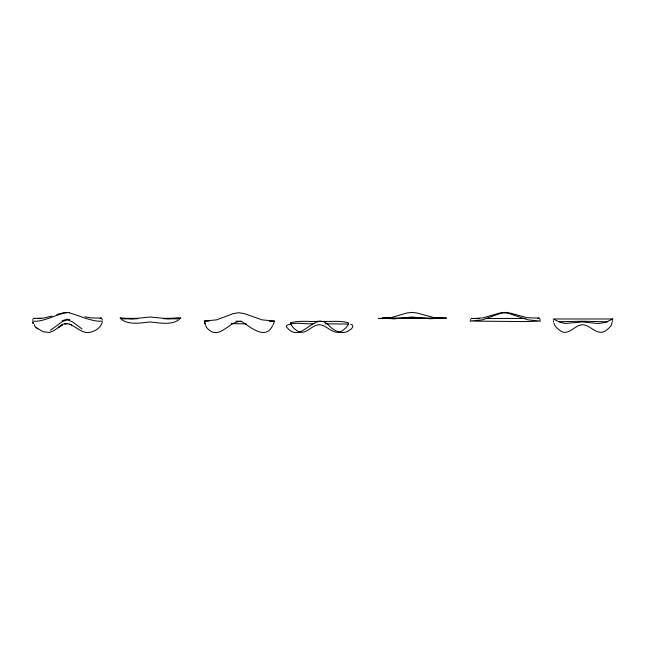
<?xml version="1.0" encoding="UTF-8"?>
<svg xmlns="http://www.w3.org/2000/svg" width="645" height="645" viewBox="0 0 645 645"><rect width="100%" height="100%" fill="white"/><g stroke="black" fill="none" stroke-linecap="round" stroke-linejoin="round"><path stroke-width="0.97" d="M612.339 321.718L612.508 320.621M553.829 322.952C554.756 327.007 558.957 329.966 562.408 331.981C570.164 334.328 575.171 324.83 582.677 324.701C590.578 325.072 596.746 335.682 604.954 331.24C607.719 329.16 611.508 326.58 612.016 322.96L611.75 322.629M273.109 324.943L274.117 322.242M32.653 320.089L32.919 319.428M470.463 320.089L470.729 319.428M102.257 322.242C100.564 328.474 93.775 332.062 87.76 332.61C77.078 332.473 68.717 316.437 58.163 327.636L62.589 324.798L53.785 330.635L49.625 332.465L43.094 331.772L36.128 327.547M34.588 324.628L34.37 325.523L35.04 326.684L37.853 328.934M50.512 330.232L62.347 321.549L67.249 319.92L72.208 321.645L81.963 328.894M62.275 320.734L67.233 319.162L69.741 319.654M51.923 316.066L43.473 318.114L33.322 318.436L34.83 318.445M56.776 314.454L64.403 312.559L69.652 312.583M120.873 318.872C127.944 325.233 140.554 323.064 149.914 321.944C159.541 322.927 172.699 325.644 179.818 318.872M66.935 312.728C55.639 314.22 43.312 322.516 32.597 321.089M102.361 321.137C92.686 322.121 79.964 315.816 69.652 312.978M99.991 318.324L101.636 318.09L91.388 317.969L85.003 316.792M537.801 318.324L539.446 318.09L527.223 317.735L510.106 313.067L504.825 312.382L499.633 313.01L483.186 317.832L475.067 318.469M269.376 321.387L274.625 321.089L261.967 319.839L244.245 313.583L238.787 312.728L233.458 313.543L216.591 319.839L204.102 321.073L209.036 321.097M559.126 321.75L582.411 321.218L607.743 321.815M137.812 318.727L122.687 318.864M382.275 318.469L390.402 317.832L406.842 313.01L412.034 312.382L417.315 313.067L434.432 317.735L446.654 318.09L378.68 318.445M433.746 318.372L442.801 318.033L430.086 318.751L411.929 317.001L394.377 318.88L382.017 318.041L431.957 318.38M137.578 318.38L123.122 318.324M163.838 318.38L180.769 318.033L168.055 318.751L149.898 317.001L132.346 318.88L119.986 318.041L122.147 318.291M41.199 318.453L38.111 318.453M479.009 318.453L471.197 318.445L473.906 318.469M485.516 318.453L525.111 318.453M177.899 318.864L163.564 318.743M378.486 318.436L381.114 318.469M314.067 323.613C305.141 324.701 294.305 321.113 286.412 325.677A33.782 6.329 16 0 0 287.017 327.499C301.675 345.446 314.841 308.705 329.393 326.08C334.666 331.216 343.011 335.376 349.63 330.063C352.057 329.16 354.919 324.749 350.67 324.322M231.233 323.596L246.301 323.855M235.957 321.178L241.512 321.275M324.999 323.814L348.469 324.056M69.386 323.959L71.676 324.919M32.976 322.79L33.226 323.355L32.734 322.226M204.836 322.798L205.078 323.379L204.586 322.226M539.873 319.219L540.147 319.968M102.063 319.219L102.345 319.968M33.056 322.984L33.282 323.613M204.908 322.992L205.57 324.927M553.378 320.613L553.539 321.71M272.593 325.701C265.563 340.616 250.292 327.104 241.649 321.452C229.201 319.976 218.889 342.342 206.634 327.491A33.782 6.329 16 0 1 206.045 325.677M290.492 322.952C291.419 327.007 295.62 329.966 299.07 331.981C306.818 334.328 311.833 324.83 319.339 324.701C327.257 325.088 333.409 335.69 341.616 331.24C344.382 329.16 348.171 326.58 348.679 322.96C339.472 320.073 328.797 322.097 319.073 321.218C309.713 322.097 299.328 320.065 290.492 322.952M612.75 318.977L605.453 322.436L598.286 323.54L582.5 321.944L565.294 323.451L560.328 322.355L553.144 318.969L612.75 318.977M491.708 316.453L482.541 319.839L470.06 321.073L525.772 321.589L540.575 321.089L527.916 319.839L507.462 312.978L502.052 312.954L491.708 316.453M67.104 323.556L64.839 323.919L67.104 323.556"/></g></svg>
